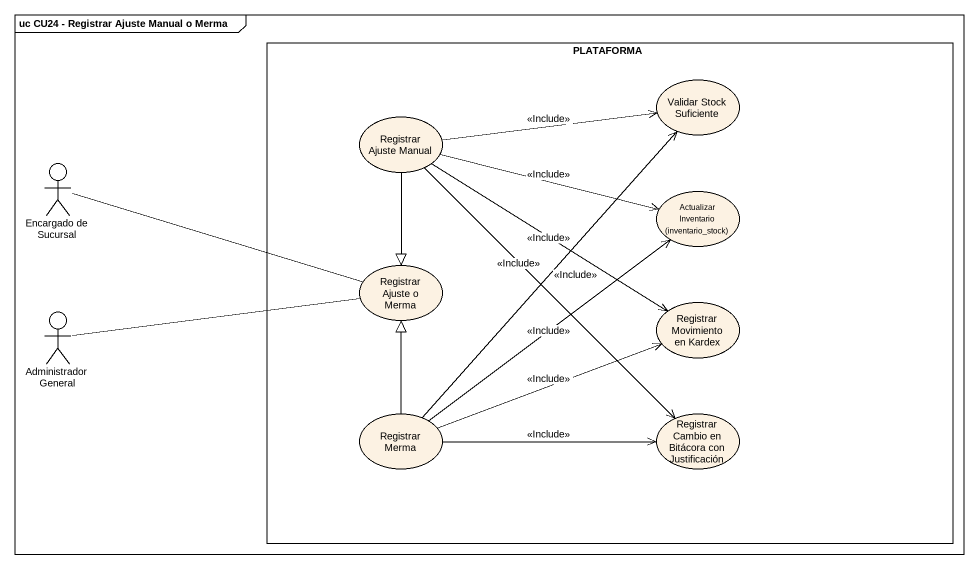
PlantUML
@startuml
mainframe uc CU24 - Registrar Ajuste Manual o Merma
rectangle PLATAFORMA {
  usecase "Validar Stock Suficiente" as Validar_Stock_Suficiente
  usecase "Registrar Ajuste Manual" as Registrar_Ajuste_Manual
  usecase "Actualizar Inventario (inventario_stock)" as Actualizar_Inventario
  usecase "Registrar Ajuste o Merma" as Registrar_Ajuste_o_Merma
  usecase "Registrar Movimiento en Kardex" as Registrar_Movimiento_en
  usecase "Registrar Merma" as Registrar_Merma
  usecase "Registrar Cambio en Bitácora con Justificación" as Registrar_Cambio_en
}
actor "Encargado de Sucursal" as Encargado_de_Sucursal
actor "Administrador General" as Administrador_General
Registrar_Ajuste_Manual -right-> Validar_Stock_Suficiente : <<Include>>
Registrar_Ajuste_Manual -right-> Actualizar_Inventario : <<Include>>
Registrar_Ajuste_Manual --|> Registrar_Ajuste_o_Merma
Registrar_Ajuste_Manual --> Registrar_Movimiento_en : <<Include>>
Registrar_Ajuste_Manual --> Registrar_Cambio_en : <<Include>>
Encargado_de_Sucursal -right- Registrar_Ajuste_o_Merma
Administrador_General -right- Registrar_Ajuste_o_Merma
Registrar_Merma -up-> Validar_Stock_Suficiente : <<Include>>
Registrar_Merma -up-> Actualizar_Inventario : <<Include>>
Registrar_Merma -up-|> Registrar_Ajuste_o_Merma
Registrar_Merma -right-> Registrar_Movimiento_en : <<Include>>
Registrar_Merma -right-> Registrar_Cambio_en : <<Include>>
@enduml
